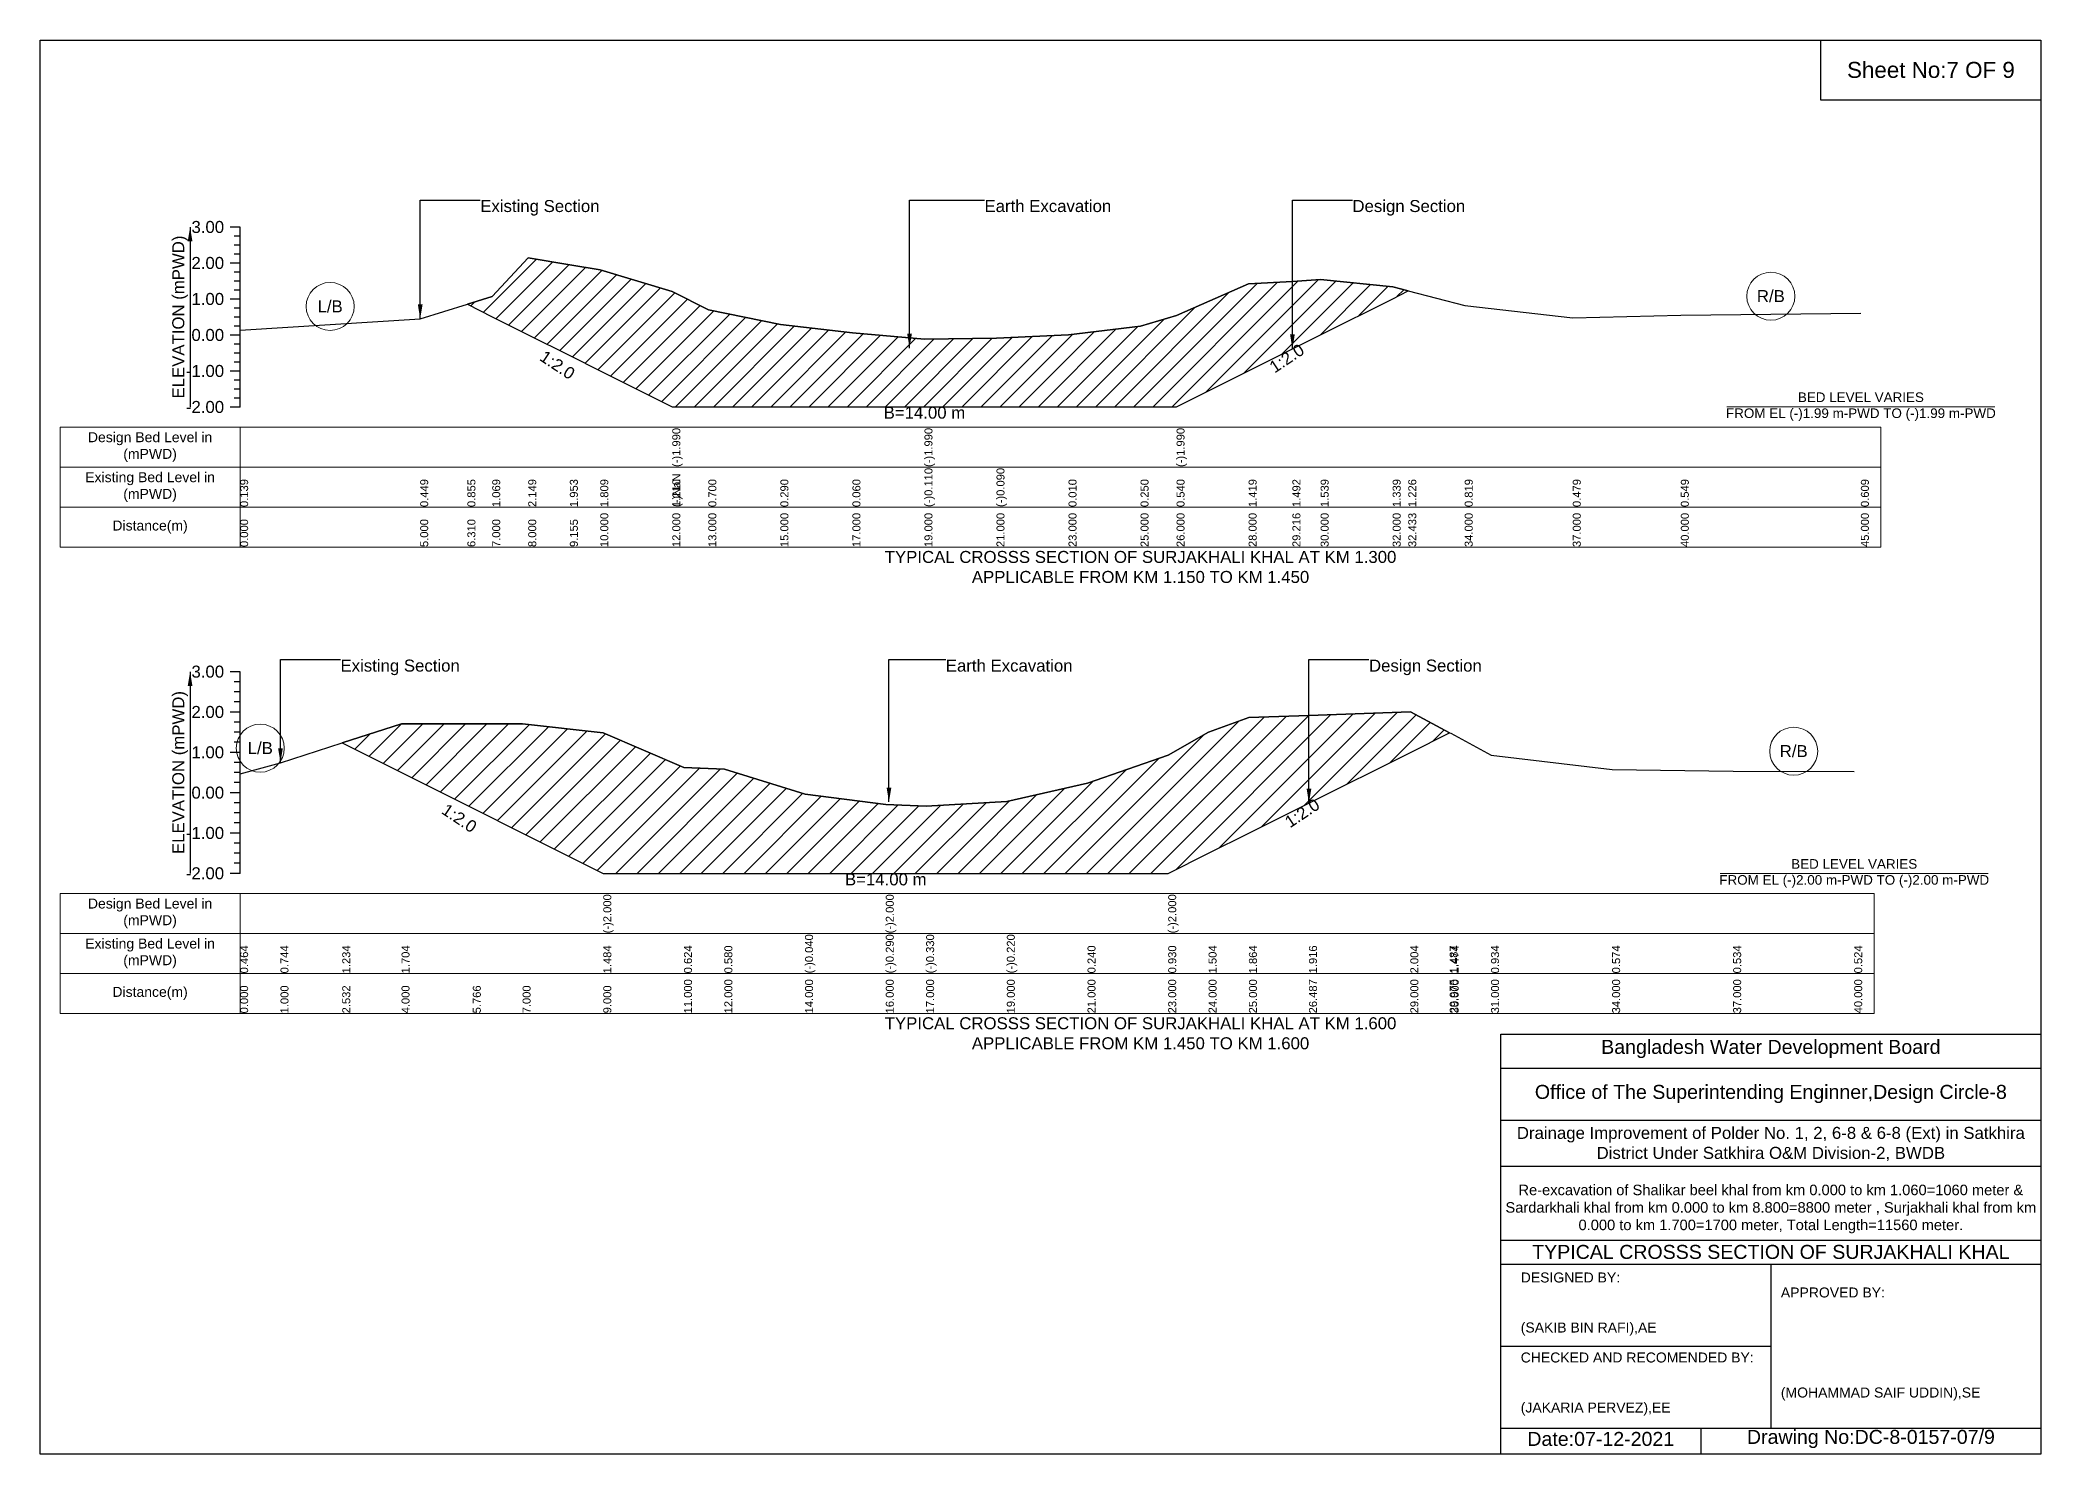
# Model space of a CAD drawing. Header units: inches. Extents: x 93000 to 506000, y -4242 to 0.
# Drawn here: x 480000 to 486000, y -4242 to 0 of the extents above; entities that cross this region are included whole.
import ezdxf

# ---------------------------------------------------------------- set-up
doc = ezdxf.new("R2010")
doc.units = ezdxf.units.IN
doc.header["$LTSCALE"] = 7
doc.header["$MEASUREMENT"] = 0
for name, color, linetype, lineweight in [('Cross section Data Border', 7, 'Continuous', 9), ('Cross Section Labels', 7, 'Continuous', 9), ('Existing_Bed_Level for Xsection', 7, 'Continuous', 25)]:
    doc.layers.add(name, color=color, linetype=linetype, lineweight=lineweight)
doc.styles.get("Standard").update_dxf_attribs({"font": 'arial.ttf'})
doc.dimstyles.get("Standard").update_dxf_attribs({"dimtxt": 0.18, "dimasz": 0.18, "dimexe": 0.18, "dimexo": 0.0625, "dimgap": 0.09, "dimtad": 0, "dimtih": 1, "dimtoh": 1, "dimdec": 4, "dimzin": 0, "dimdsep": 46, "dimtxsty": 'Standard', "dimcen": 0.09, "dimadec": 0, "dimazin": 0, "dimtfac": 1, "dimtdec": 4, "dimtofl": 0, "dimtmove": 0, "dimatfit": 3, "dimfxl": 1, "dimtolj": 1, "dimtzin": 0, "dimarcsym": 0})

msp = doc.modelspace()

# ---------------------------------------------------------------- hatches: boundary and pattern name
at = {"layer": 'Existing_Bed_Level for Xsection'}
h = msp.add_hatch(dxfattribs=at)
h.set_pattern_fill('ANSI31', color=256, scale=324, style=0)
h.paths.add_polyline_path([(481281.5, -792.8), (481356, -830), (481464, -884), (481588.7, -946.4), (481680, -992), (481896, -1100), (482004, -1100), (482220, -1100), (482436, -1100), (482652, -1100), (482868, -1100), (483084, -1100), (483300, -1100), (483408, -1100), (483624, -992), (483755.4, -926.4), (483840, -884), (484056, -776), (484102.8, -752.7), (484056, -740.5), (483840, -718.9), (483755.4, -724), (483624, -731.9), (483408, -826.8), (483300, -858.1), (483084, -884), (482868, -894.8), (482652, -897), (482436, -878.6), (482220, -853.8), (482004, -809.5), (481896, -754.4), (481680, -689.7), (481588.7, -674.2), (481464, -653), (481356, -769.7)])
h = msp.add_hatch(dxfattribs=at)
h.set_pattern_fill('ANSI31', color=256, scale=363, style=0)
h.paths.add_polyline_path([(480906.3, -2108.7), (481084, -2197.6), (481297.7, -2304.4), (481447, -2379.1), (481689, -2500.1), (481931, -2500.1), (482052, -2500.1), (482294, -2500.1), (482536, -2500.1), (482657, -2500.1), (482899, -2500.1), (483141, -2500.1), (483383, -2500.1), (483504, -2439.6), (483625, -2379.1), (483805, -2289.1), (484109, -2137.1), (484226.9, -2078.1), (484109, -2015.6), (483805, -2026.2), (483625, -2032.5), (483504, -2076.1), (483383, -2145.5), (483141, -2229), (482899, -2284.7), (482657, -2298), (482536, -2293.2), (482294, -2262.9), (482052, -2187.9), (481931, -2182.6), (481689, -2078.5), (481447, -2051.9), (481297.7, -2051.9), (481084, -2051.9)])

# ---------------------------------------------------------------- linework, layer by layer
for points in [[(480000, 0), (486000, 0), (486000, -4242), (480000, -4242)], [(485340, 0), (486000, 0), (486000, -180), (485340, -180)]]:
    msp.add_lwpolyline(points, close=True)
for points in [[(484380, -4242), (484380, -2982), (486000, -2982)], [(484380, -3084), (486000, -3084)], [(484380, -3240), (486000, -3240)], [(484380, -3378), (486000, -3378)], [(484380, -3600), (486000, -3600)], [(484380, -3672), (486000, -3672)], [(485190, -3672), (485190, -4164)], [(484380, -3918), (485190, -3918)], [(484380, -4164), (486000, -4164)], [(484980, -4164), (484980, -4242)]]:
    msp.add_lwpolyline(points)
at = {"layer": 'Cross section Data Border'}
for points in [[(480060, -1161.1), (485520, -1161.1), (485520, -1521.1), (480060, -1521.1)], [(480060, -2560.1), (485500, -2560.1), (485500, -2920.1), (480060, -2920.1)]]:
    msp.add_lwpolyline(points, close=True, dxfattribs=at)
for points in [[(480600, -1161.1), (480600, -1521.1)], [(480060, -1281.1), (485520, -1281.1)], [(480060, -1401.1), (485520, -1401.1)], [(480600, -2560.1), (480600, -2920.1)], [(480060, -2680.1), (485500, -2680.1)], [(480060, -2800.1), (485500, -2800.1)]]:
    msp.add_lwpolyline(points, dxfattribs=at)
at = {"layer": 'Cross Section Labels'}
for points in [[(485058.1, -1100), (485861.9, -1100)], [(485038.1, -2500.1), (485841.9, -2500.1)]]:
    msp.add_lwpolyline(points, dxfattribs=at)
for centre in [(485190, -768.6), (480870, -799.4), (480660.5, -2124.5), (485258.5, -2133.6)]:
    msp.add_circle(centre, 72, dxfattribs=at)
at = {"layer": 'Existing_Bed_Level for Xsection'}
for points in [[(480600, -561.1), (480570, -561.1)], [(480600, -588.1), (480582, -588.1)], [(480600, -1101.1), (480600, -993.1), (480600, -885.1), (480600, -777.1), (480600, -669.1), (480600, -561.1)], [(480600, -615.1), (480582, -615.1)], [(480600, -642.1), (480582, -642.1)], [(480600, -870.1), (481140, -836.6), (481281.5, -792.8), (481356, -769.7), (481464, -653), (481588.7, -674.2), (481680, -689.7), (481896, -754.4), (481896, -754.4), (482004, -809.5), (482220, -853.8), (482436, -878.6), (482652, -897), (482652, -897), (482868, -894.8), (483084, -884), (483300, -858.1), (483408, -826.8), (483408, -826.8), (483624, -731.9), (483755.4, -724), (483840, -718.9), (484056, -740.5), (484102.8, -752.7), (484272, -796.7), (484596, -833.4), (484920, -825.8), (485460, -819.3)], [(480600, -669.1), (480570, -669.1)], [(480600, -696.1), (480582, -696.1)], [(480600, -777.1), (480570, -777.1)], [(480600, -723.1), (480582, -723.1)], [(480600, -750.1), (480582, -750.1)], [(480600, -804.1), (480582, -804.1)], [(480600, -831.1), (480582, -831.1)], [(480600, -885.1), (480570, -885.1)], [(480600, -858.1), (480582, -858.1)], [(480600, -912.1), (480582, -912.1)], [(480600, -939.1), (480582, -939.1)], [(480600, -993.1), (480570, -993.1)], [(480600, -966.1), (480582, -966.1)], [(480600, -1020.1), (480582, -1020.1)], [(480600, -1047.1), (480582, -1047.1)], [(480600, -1074.1), (480582, -1074.1)], [(480600, -1101.1), (480570, -1101.1)], [(480600, -1895.1), (480570, -1895.1)], [(480600, -2500.1), (480600, -2379.1), (480600, -2258.1), (480600, -2137.1), (480600, -2016.1), (480600, -1895.1)], [(480600, -1925.3), (480582, -1925.3)], [(480600, -1955.6), (480582, -1955.6)], [(480600, -2016.1), (480570, -2016.1)], [(480600, -1985.8), (480582, -1985.8)], [(480600, -2201.9), (480721, -2168), (480906.3, -2108.7), (481084, -2051.9), (481297.7, -2051.9), (481447, -2051.9), (481689, -2078.5), (481689, -2078.5), (481931, -2182.6), (482052, -2187.9), (482294, -2262.9), (482536, -2293.2), (482536, -2293.2), (482657, -2298), (482899, -2284.7), (483141, -2229), (483383, -2145.5), (483383, -2145.5), (483504, -2076.1), (483625, -2032.5), (483805, -2026.2), (484109, -2015.6), (484226.9, -2078.1), (484230, -2079.7), (484351, -2145.1), (484714, -2188.6), (485077, -2193.5), (485440, -2194.7)], [(480600, -2046.3), (480582, -2046.3)], [(480600, -2076.6), (480582, -2076.6)], [(480600, -2137.1), (480570, -2137.1)], [(480600, -2106.8), (480582, -2106.8)], [(480600, -2167.3), (480582, -2167.3)], [(480600, -2197.6), (480582, -2197.6)], [(480600, -2258.1), (480570, -2258.1)], [(480600, -2227.8), (480582, -2227.8)], [(480600, -2288.3), (480582, -2288.3)], [(480600, -2318.6), (480582, -2318.6)], [(480600, -2379.1), (480570, -2379.1)], [(480600, -2348.8), (480582, -2348.8)], [(480600, -2409.3), (480582, -2409.3)], [(480600, -2439.6), (480582, -2439.6)], [(480600, -2500.1), (480570, -2500.1)], [(480600, -2469.8), (480582, -2469.8)]]:
    msp.add_lwpolyline(points, dxfattribs=at)
for points in [[(481281.5, -792.8), (481356, -830), (481464, -884), (481588.7, -946.4), (481680, -992), (481896, -1100), (481896, -1100), (482004, -1100), (482220, -1100), (482436, -1100), (482652, -1100), (482652, -1100), (482868, -1100), (483084, -1100), (483300, -1100), (483408, -1100), (483408, -1100), (483624, -992), (483755.4, -926.4), (483840, -884), (484056, -776), (484102.8, -752.7), (484056, -740.5), (483840, -718.9), (483755.4, -724), (483624, -731.9), (483408, -826.8), (483408, -826.8), (483300, -858.1), (483084, -884), (482868, -894.8), (482652, -897), (482652, -897), (482436, -878.6), (482220, -853.8), (482004, -809.5), (481896, -754.4), (481896, -754.4), (481680, -689.7), (481588.7, -674.2), (481464, -653), (481356, -769.7)], [(480906.3, -2108.7), (481084, -2197.6), (481297.7, -2304.4), (481447, -2379.1), (481689, -2500.1), (481689, -2500.1), (481931, -2500.1), (482052, -2500.1), (482294, -2500.1), (482536, -2500.1), (482536, -2500.1), (482657, -2500.1), (482899, -2500.1), (483141, -2500.1), (483383, -2500.1), (483383, -2500.1), (483504, -2439.6), (483625, -2379.1), (483805, -2289.1), (484109, -2137.1), (484226.9, -2078.1), (484226.9, -2078.1), (484226.9, -2078.1), (484109, -2015.6), (483805, -2026.2), (483625, -2032.5), (483504, -2076.1), (483383, -2145.5), (483383, -2145.5), (483141, -2229), (482899, -2284.7), (482657, -2298), (482536, -2293.2), (482536, -2293.2), (482294, -2262.9), (482052, -2187.9), (481931, -2182.6), (481689, -2078.5), (481689, -2078.5), (481447, -2051.9), (481297.7, -2051.9), (481084, -2051.9)]]:
    msp.add_lwpolyline(points, close=True, dxfattribs=at)

# ---------------------------------------------------------------- texts
at = {"attachment_point": 5}
for s, insert, char_height in [('Sheet No:7 OF 9', (485670, -90), 48), ('Bangladesh Water Development Board', (485190, -3027), 42), ('Office of The Superintending Enginner,Design Circle-8', (485190, -3162), 42)]:
    msp.add_mtext(s, dxfattribs=dict(at, insert=insert, char_height=char_height))
for s, insert, char_height, width, attachment_point in [('Drainage Improvement of Polder No. 1, 2, 6-8 & 6-8 (Ext) in Satkhira District Under Satkhira O&M Division-2, BWDB', (485190, -3312), 36, 1680, 5), ('Re-excavation of Shalikar beel khal from km 0.000 to km 1.060=1060 meter & Sardarkhali khal from km 0.000 to km 8.800=8800 meter , Surjakhali khal from km 0.000 to km 1.700=1700 meter, Total Length=11560 meter.', (485190, -3507), 31.4683, 1620, 5), ('TYPICAL CROSSS SECTION OF SURJAKHALI KHAL', (485190, -3636), 42, 1680, 5), ('DESIGNED BY:^J^J^J(SAKIB BIN RAFI),AE', (484440, -3792), 30, 840, 4), ('APPROVED BY:^J^J^J^J^J^J(MOHAMMAD SAIF UDDIN),SE', (485220, -3912), 30, 840, 4), ('CHECKED AND RECOMENDED BY:^J^J^J(JAKARIA PERVEZ),EE', (484440, -4032), 30, 840, 4), ('Date:07-12-2021', (484680, -4197), 42, 840, 5), ('Drawing No:DC-8-0157-07/9', (485490, -4197), 42, 1320, 5)]:
    msp.add_mtext(s, dxfattribs=dict(insert=insert, char_height=char_height, width=width, attachment_point=attachment_point))
at = {"layer": 'Cross section Data Border', "char_height": 30, "width": 480, "attachment_point": 5}
for s, insert in [('Design Bed Level in (mPWD)', (480330, -1221.1)), ('Existing Bed Level in (mPWD)', (480330, -1341.1)), ('Distance(m)', (480330, -1461.1)), ('Design Bed Level in (mPWD)', (480330, -2620.1)), ('Existing Bed Level in (mPWD)', (480330, -2740.1)), ('Distance(m)', (480330, -2860.1))]:
    msp.add_mtext(s, dxfattribs=dict(at, insert=insert))
at = {"layer": 'Cross Section Labels'}
for s, insert, char_height, attachment_point in [('Existing Section', (481320, -480.1), 36, 1), ('Earth Excavation', (482832, -480.1), 36, 1), ('Design Section', (483935.4, -480.1), 36, 1), ('L/B', (480870, -799.4), 36, 5), ('R/B', (485190, -768.6), 36, 5), ('BED LEVEL VARIES ^JFROM EL (-)1.99 m-PWD TO (-)1.99 m-PWD', (485460, -1100), 28.8, 5), ('B=14.00 m', (482652, -1100), 36, 2), ('TYPICAL CROSSS SECTION OF SURJAKHALI KHAL AT KM 1.300^JAPPLICABLE FROM KM 1.150 TO KM 1.450', (483300, -1581.1), 36, 5), ('Existing Section', (480901, -1858.8), 36, 1), ('Earth Excavation', (482716, -1858.8), 36, 1), ('Design Section', (483985, -1858.8), 36, 1), ('L/B', (480660.5, -2124.5), 36, 5), ('R/B', (485258.5, -2133.6), 36, 5), ('BED LEVEL VARIES ^JFROM EL (-)2.00 m-PWD TO (-)2.00 m-PWD', (485440, -2500.1), 28.8, 5), ('B=14.00 m', (482536, -2500.1), 36, 2), ('TYPICAL CROSSS SECTION OF SURJAKHALI KHAL AT KM 1.600^JAPPLICABLE FROM KM 1.450 TO KM 1.600', (483300, -2980.1), 36, 5)]:
    msp.add_mtext(s, dxfattribs=dict(at, insert=insert, char_height=char_height, attachment_point=attachment_point))
at = {"layer": 'Cross Section Labels', "char_height": 36, "attachment_point": 2}
for insert, rotation in [((481561.7, -959.9), 326.30993), ((483728.4, -939.9), 33.69007), ((483774.7, -2304.2), 33.69007), ((481267.4, -2319.5), 326.30993)]:
    msp.add_mtext('1:2.0', dxfattribs=dict(at, insert=insert, rotation=rotation))
at = {"layer": 'Existing_Bed_Level for Xsection', "rotation": 90}
for s, insert, char_height, attachment_point in [('ELEVATION (mPWD)', (480420, -831.1), 36, 5), ('(-)1.990', (481896, -1281.1), 24, 1), ('(-)1.990', (482652, -1281.1), 24, 1), ('(-)1.990', (483408, -1281.1), 24, 1), ('0.139', (480600, -1401.1), 24, 1), ('0.449', (481140, -1401.1), 24, 1), ('0.855', (481281.5, -1401.1), 24, 1), ('1.069', (481356, -1401.1), 24, 1), ('2.149', (481464, -1401.1), 24, 1), ('1.953', (481588.7, -1401.1), 24, 1), ('1.809', (481680, -1401.1), 24, 1), ('(-)NaN', (481896, -1401.1), 24, 1), ('(-)NaN', (481896, -1401.1), 24, 1), ('(-)NaN', (481896, -1401.1), 24, 1), ('1.210', (481896, -1401.1), 24, 1), ('1.210', (481896, -1401.1), 24, 1), ('0.700', (482004, -1401.1), 24, 1), ('0.290', (482220, -1401.1), 24, 1), ('0.060', (482436, -1401.1), 24, 1), ('(-)0.110', (482652, -1401.1), 24, 1), ('(-)0.110', (482652, -1401.1), 24, 1), ('(-)0.090', (482868, -1401.1), 24, 1), ('0.010', (483084, -1401.1), 24, 1), ('0.250', (483300, -1401.1), 24, 1), ('0.540', (483408, -1401.1), 24, 1), ('0.540', (483408, -1401.1), 24, 1), ('1.419', (483624, -1401.1), 24, 1), ('1.492', (483755.4, -1401.1), 24, 1), ('1.539', (483840, -1401.1), 24, 1), ('1.339', (484056, -1401.1), 24, 1), ('1.226', (484102.8, -1401.1), 24, 1), ('0.819', (484272, -1401.1), 24, 1), ('0.479', (484596, -1401.1), 24, 1), ('0.549', (484920, -1401.1), 24, 1), ('0.609', (485460, -1401.1), 24, 1), ('0.000', (480600, -1521.1), 24, 1), ('5.000', (481140, -1521.1), 24, 1), ('6.310', (481281.5, -1521.1), 24, 1), ('7.000', (481356, -1521.1), 24, 1), ('8.000', (481464, -1521.1), 24, 1), ('9.155', (481588.7, -1521.1), 24, 1), ('10.000', (481680, -1521.1), 24, 1), ('12.000', (481896, -1521.1), 24, 1), ('12.000', (481896, -1521.1), 24, 1), ('12.000', (481896, -1521.1), 24, 1), ('13.000', (482004, -1521.1), 24, 1), ('15.000', (482220, -1521.1), 24, 1), ('17.000', (482436, -1521.1), 24, 1), ('19.000', (482652, -1521.1), 24, 1), ('19.000', (482652, -1521.1), 24, 1), ('19.000', (482652, -1521.1), 24, 1), ('21.000', (482868, -1521.1), 24, 1), ('23.000', (483084, -1521.1), 24, 1), ('25.000', (483300, -1521.1), 24, 1), ('26.000', (483408, -1521.1), 24, 1), ('26.000', (483408, -1521.1), 24, 1), ('26.000', (483408, -1521.1), 24, 1), ('28.000', (483624, -1521.1), 24, 1), ('29.216', (483755.4, -1521.1), 24, 1), ('30.000', (483840, -1521.1), 24, 1), ('32.000', (484056, -1521.1), 24, 1), ('32.433', (484102.8, -1521.1), 24, 1), ('34.000', (484272, -1521.1), 24, 1), ('37.000', (484596, -1521.1), 24, 1), ('40.000', (484920, -1521.1), 24, 1), ('45.000', (485460, -1521.1), 24, 1), ('ELEVATION (mPWD)', (480420, -2197.6), 36, 5), ('(-)2.000', (481689, -2680.1), 24, 1), ('(-)2.000', (482536, -2680.1), 24, 1), ('(-)2.000', (483383, -2680.1), 24, 1), ('(-)0.040', (482294, -2800.1), 24, 1), ('(-)0.290', (482536, -2800.1), 24, 1), ('(-)0.290', (482536, -2800.1), 24, 1), ('(-)0.290', (482536, -2800.1), 24, 1), ('(-)0.330', (482657, -2800.1), 24, 1), ('(-)0.220', (482899, -2800.1), 24, 1), ('0.464', (480600, -2800.1), 24, 1), ('0.744', (480721, -2800.1), 24, 1), ('1.234', (480906.3, -2800.1), 24, 1), ('1.704', (481084, -2800.1), 24, 1), ('1.704', (481084, -2800.1), 24, 1), ('1.704', (481084, -2800.1), 24, 1), ('1.484', (481689, -2800.1), 24, 1), ('1.484', (481689, -2800.1), 24, 1), ('1.484', (481689, -2800.1), 24, 1), ('0.624', (481931, -2800.1), 24, 1), ('0.580', (482052, -2800.1), 24, 1), ('0.240', (483141, -2800.1), 24, 1), ('0.930', (483383, -2800.1), 24, 1), ('0.930', (483383, -2800.1), 24, 1), ('0.930', (483383, -2800.1), 24, 1), ('1.504', (483504, -2800.1), 24, 1), ('1.864', (483625, -2800.1), 24, 1), ('1.916', (483805, -2800.1), 24, 1), ('2.004', (484109, -2800.1), 24, 1), ('1.487', (484226.9, -2800.1), 24, 1), ('1.474', (484230, -2800.1), 24, 1), ('0.934', (484351, -2800.1), 24, 1), ('0.574', (484714, -2800.1), 24, 1), ('0.534', (485077, -2800.1), 24, 1), ('0.524', (485440, -2800.1), 24, 1), ('11.000', (481931, -2920.1), 24, 1), ('12.000', (482052, -2920.1), 24, 1), ('14.000', (482294, -2920.1), 24, 1), ('16.000', (482536, -2920.1), 24, 1), ('16.000', (482536, -2920.1), 24, 1), ('16.000', (482536, -2920.1), 24, 1), ('17.000', (482657, -2920.1), 24, 1), ('19.000', (482899, -2920.1), 24, 1), ('21.000', (483141, -2920.1), 24, 1), ('23.000', (483383, -2920.1), 24, 1), ('23.000', (483383, -2920.1), 24, 1), ('23.000', (483383, -2920.1), 24, 1), ('24.000', (483504, -2920.1), 24, 1), ('25.000', (483625, -2920.1), 24, 1), ('26.487', (483805, -2920.1), 24, 1), ('29.000', (484109, -2920.1), 24, 1), ('29.975', (484226.9, -2920.1), 24, 1), ('30.000', (484230, -2920.1), 24, 1), ('31.000', (484351, -2920.1), 24, 1), ('34.000', (484714, -2920.1), 24, 1), ('37.000', (485077, -2920.1), 24, 1), ('40.000', (485440, -2920.1), 24, 1), ('0.000', (480600, -2920.1), 24, 1), ('1.000', (480721, -2920.1), 24, 1), ('2.532', (480906.3, -2920.1), 24, 1), ('4.000', (481084, -2920.1), 24, 1), ('5.766', (481297.7, -2920.1), 24, 1), ('7.000', (481447, -2920.1), 24, 1), ('9.000', (481689, -2920.1), 24, 1), ('9.000', (481689, -2920.1), 24, 1), ('9.000', (481689, -2920.1), 24, 1)]:
    msp.add_mtext(s, dxfattribs=dict(at, insert=insert, char_height=char_height, attachment_point=attachment_point))
at = {"layer": 'Existing_Bed_Level for Xsection', "char_height": 36, "attachment_point": 6}
for s, insert in [('3.00', (480552, -561.1)), ('2.00', (480552, -669.1)), ('1.00', (480552, -777.1)), ('0.00', (480552, -885.1)), ('-1.00', (480552, -993.1)), ('-2.00', (480552, -1101.1)), ('3.00', (480552, -1895.1)), ('2.00', (480552, -2016.1)), ('1.00', (480552, -2137.1)), ('0.00', (480552, -2258.1)), ('-1.00', (480552, -2379.1)), ('-2.00', (480552, -2500.1))]:
    msp.add_mtext(s, dxfattribs=dict(at, insert=insert))

# ---------------------------------------------------------------- leaders
at = {"layer": 'Cross Section Labels', "annotation_type": 0, "has_hookline": 1, "hookline_direction": 0}
for points, text_width in [([(481140, -836.6), (481140, -480.1), (481319.9, -480.1)], 350.4), ([(482607.3, -924), (482607.3, -480.1), (482831.9, -480.1)], 372.7), ([(483755.4, -926.4), (483755.4, -480.1), (483935.3, -480.1)], 330.9), ([(480721, -2168), (480721, -1858.8), (480900.9, -1858.8)], 350.4), ([(482545.6, -2285.8), (482545.6, -1858.8), (482715.9, -1858.8)], 372.7), ([(483805, -2289.1), (483805, -1858.8), (483984.9, -1858.8)], 330.9)]:
    msp.add_leader(points, dimstyle='Standard', override={"dimasz": 43.2}, dxfattribs=dict(at, text_width=text_width))
at = {"layer": 'Existing_Bed_Level for Xsection'}
for points in [[(480450, -561.1), (480450, -1101.1)], [(480450, -1895.1), (480450, -2500.1)]]:
    msp.add_leader(points, dimstyle='Standard', override={"dimasz": 43.2}, dxfattribs=at)

doc.saveas('drawing.dxf')
